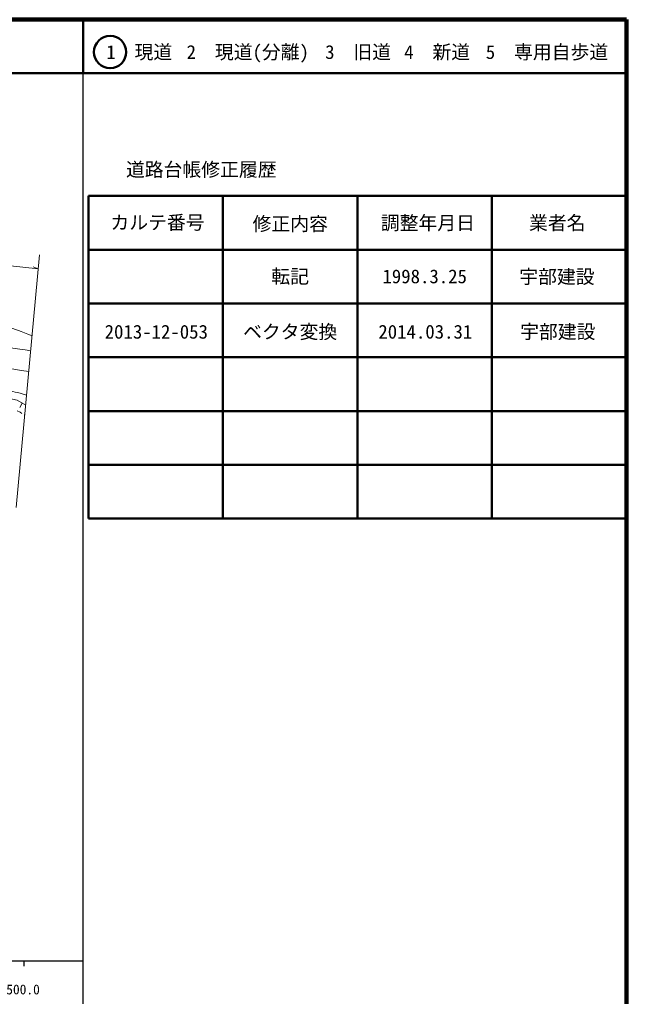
# Model space of a CAD drawing. Units: millimetres, scale not verified. Extents: x 40000 to 680000, y 20000 to 380000.
# Drawn here: x 567196 to 680000, y 198357 to 380000 of the extents above; entities that cross this region are included whole.
import ezdxf
from ezdxf.enums import TextEntityAlignment as Align

# ---------------------------------------------------------------- set-up
doc = ezdxf.new("R2010")
doc.units = ezdxf.units.MM
doc.header["$LTSCALE"] = 1000
for name, color, linetype, lineweight in [('M-BGD', 7, 'Continuous', 13), ('M-STR-HTXT', 7, 'Continuous', 13), ('M-TTL', 2, 'Continuous', 140), ('M-TTL-BAND', 7, 'Continuous', 25), ('M-TTL-FRAM', 2, 'Continuous', 50), ('M-TTL-LINE', 7, 'Continuous', 50)]:
    doc.layers.add(name, color=color, linetype=linetype, lineweight=lineweight)
doc.layers.add('M-TTL-TXT', color=7, linetype='Continuous')
doc.styles.add('ＭＳ ゴシック', font='')
doc.styles.get('ＭＳ ゴシック').set_extended_font_data('MS Gothic')

msp = doc.modelspace()

# ---------------------------------------------------------------- linework, layer by layer
at = {"layer": 'M-BGD'}
for p, q in [((566739, 307229), (567284, 307009)), ((567701, 308658), (567234, 307863)), ((567284, 307009), (567627, 306779)), ((568042, 306501), (568174, 306412))]:
    msp.add_line(p, q, dxfattribs=at)
msp.add_lwpolyline([(543367, 298146), (543736, 300484), (544890, 302428), (546348, 303187), (563203, 309261), (564995, 309595), (566726, 309231), (568346, 308280)], dxfattribs=at)
for points, knots in [([(490846, 327396), (496811, 325239), (498387, 324662), (503170, 322778), (508363, 320733), (510988, 318798), (516360, 317286), (520374, 316157), (522725, 315808), (526882, 315490), (531559, 315132), (534201, 315409), (538892, 315490), (543465, 315569), (546020, 315888), (550594, 315901), (554504, 315911), (556706, 315985), (560602, 315644), (563868, 315358), (565019, 315189), (568922, 314529)], [0, 0, 0, 0, 1, 1, 1, 2, 2, 2, 3, 3, 3, 4, 4, 4, 5, 5, 5, 6, 6, 6, 7, 7, 7, 7]), ([(569280, 318415), (563352, 319288), (561838, 319514), (557060, 320161), (552874, 320727), (550543, 321183), (546334, 321546), (541532, 321961), (538823, 321916), (534016, 322265), (531445, 322452), (530004, 322565), (527446, 322881), (523072, 323421), (521577, 323831), (516360, 324985)], [0, 0, 0, 0, 1, 1, 1, 2, 2, 2, 3, 3, 3, 4, 4, 4, 5, 5, 5, 5]), ([(558138, 324421), (561228, 323834), (562157, 323689), (564656, 322932), (566592, 322346), (567273, 322102), (569538, 321206)], [0, 0, 0, 0, 1, 1, 1, 2, 2, 2, 2]), ([(568519, 310161), (566638, 310703), (566085, 310839), (564502, 311179), (562224, 311668), (560925, 311892), (558600, 312051), (556152, 312219), (554777, 311812), (552339, 311538), (546309, 310860), (542972, 310152), (536941, 309485), (534485, 309213), (533095, 309218), (530628, 309075), (526702, 308846), (524493, 308881), (520569, 308613), (517456, 308400), (515731, 308030), (512614, 307894), (510551, 307804), (509325, 307319), (507327, 307843), (505809, 308241), (504917, 308566), (503683, 309536), (502729, 310288), (502397, 310951), (501784, 312000), (500866, 313572), (501227, 314876), (500214, 316388), (499502, 317452), (499098, 317888), (498021, 318825)], [0, 0, 0, 0, 1, 1, 1, 2, 2, 2, 3, 3, 3, 4, 4, 4, 5, 5, 5, 6, 6, 6, 7, 7, 7, 8, 8, 8, 9, 9, 9, 10, 10, 10, 11, 11, 11, 12, 12, 12, 12])]:
    msp.add_open_spline(points, degree=3, knots=knots, dxfattribs=at)
at = {"layer": 'M-STR-HTXT'}
for p, q in [((570922, 336220), (566591, 289241)), ((570686, 333661), (569719, 334017))]:
    msp.add_line(p, q, dxfattribs=at)
msp.add_lwpolyline([(378666, 322479), (503957, 340876), (570686, 333661)], dxfattribs=at)
at = {"layer": 'M-TTL'}
for p, q in [((680000, 380000), (40000, 380000)), ((680000, 20000), (680000, 380000))]:
    msp.add_line(p, q, dxfattribs=at)
at = {"layer": 'M-TTL-BAND'}
for p, q in [((579000, 20000), (579000, 370000)), ((40000, 205000), (579000, 205000)), ((568000, 205000), (568000, 204000))]:
    msp.add_line(p, q, dxfattribs=at)
at = {"layer": 'M-TTL-FRAM'}
for p, q in [((580000, 347197), (580000, 287197)), ((580000, 347197), (680000, 347197)), ((580000, 287197), (680000, 287197))]:
    msp.add_line(p, q, dxfattribs=at)
at = {"layer": 'M-TTL-LINE'}
for p, q in [((579000, 380000), (579000, 370000)), ((40000, 370000), (680000, 370000)), ((605000, 347197), (605000, 287197)), ((630000, 347197), (630000, 287197)), ((655000, 347197), (655000, 287197)), ((580000, 337197), (680000, 337197)), ((580000, 327197), (680000, 327197)), ((580000, 317197), (680000, 317197)), ((580000, 307197), (680000, 307197)), ((580000, 297197), (680000, 297197))]:
    msp.add_line(p, q, dxfattribs=at)
msp.add_circle((584031, 373958), 3000, dxfattribs=at)

# ---------------------------------------------------------------- texts
at = {"layer": 'M-TTL-BAND', "style": 'ＭＳ ゴシック'}
msp.add_text('500.0', height=1833, dxfattribs=at).set_placement((567844, 198195), align=Align.BOTTOM_CENTER)
at = {"layer": 'M-TTL-TXT', "style": 'ＭＳ ゴシック'}
for s, p in [('1\u3000現道', (589448, 373958)), ('2\u3000現道(分離)', (609619, 373958)), ('3\u3000旧道', (630121, 373958)), ('4\u3000新道', (644824, 373958)), ('5\u3000専用自歩道', (665228, 373958)), ('道路台帳修正履歴', (600968, 352113)), ('カルテ番号', (592839, 342277)), ('修正内容', (617509, 342023)), ('調整年月日', (643089, 342197)), ('業者名', (667134, 342197)), ('転記', (617500, 332245)), ('1998.3.25', (642500, 332245)), ('宇部建設', (667077, 332189)), ('ベクタ変換', (617489, 321951)), ('宇部建設', (667233, 321951)), ('2013-12-053', (592613, 321951)), ('2014.03.31', (642613, 321951))]:
    msp.add_text(s, height=2566, dxfattribs=at).set_placement(p, align=Align.MIDDLE_CENTER)

doc.saveas('drawing.dxf')
